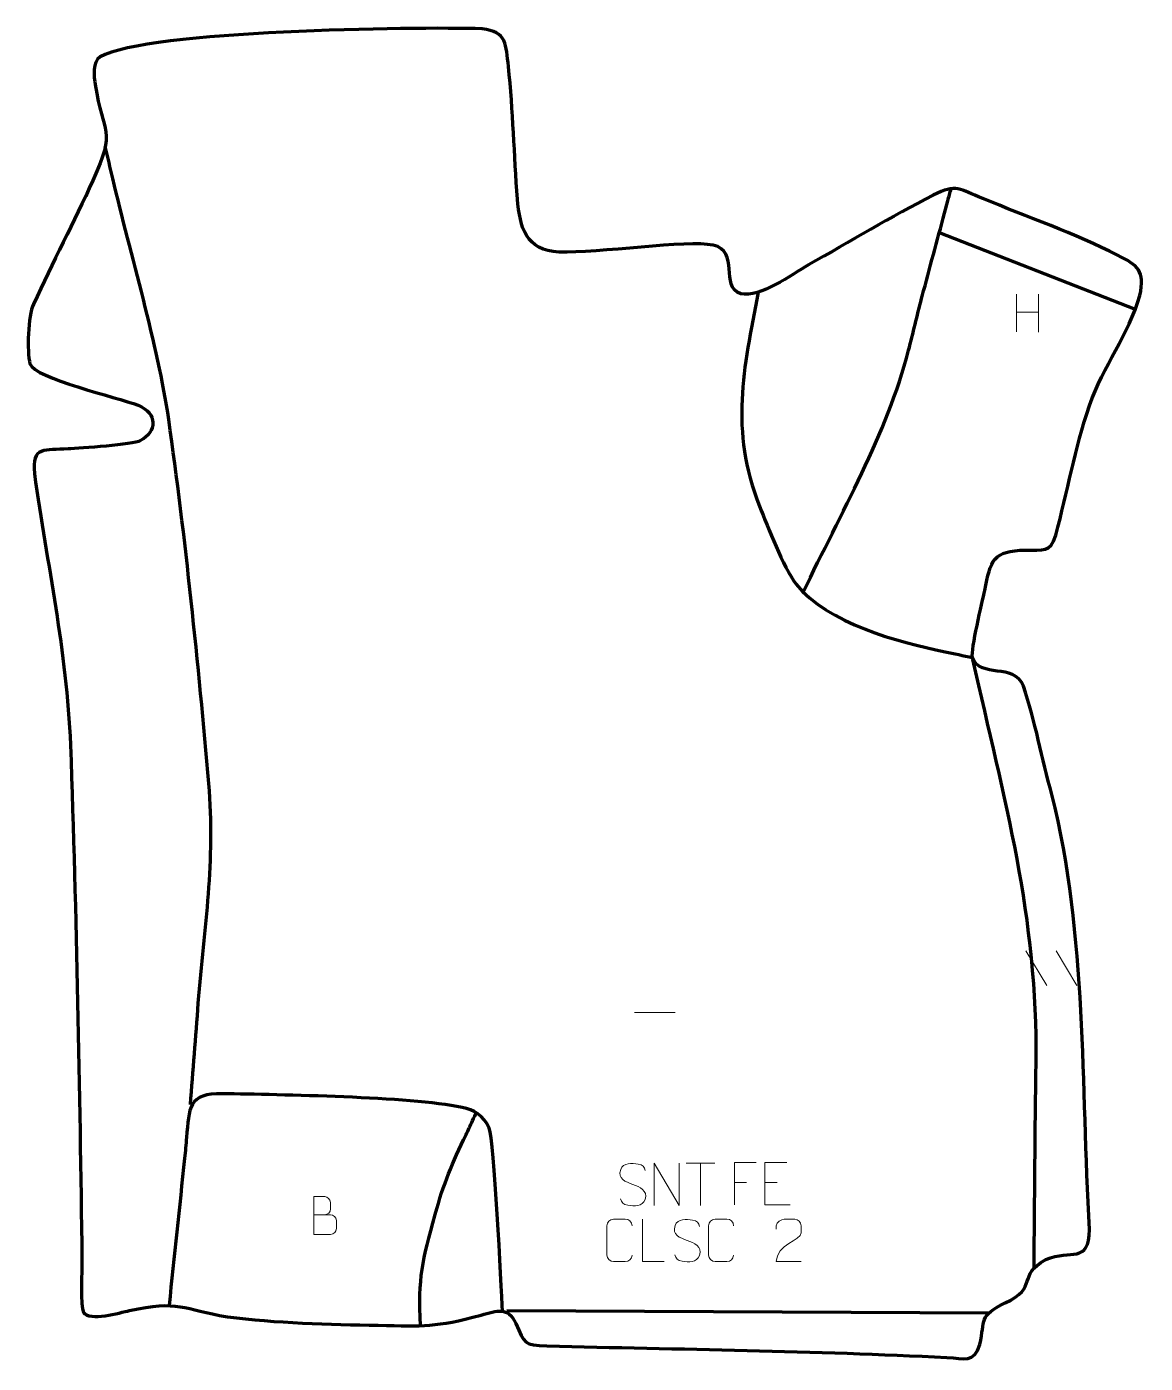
# Model space of a CAD drawing. Header units: millimetres. Extents: x -650 to 11, y -33 to 757.
import ezdxf

# ---------------------------------------------------------------- set-up
doc = ezdxf.new("R2010")
doc.units = ezdxf.units.MM
doc.header["$MEASUREMENT"] = 0
doc.layers.add('layer 2', color=7, linetype='Continuous')
doc.layers.add('layer 3', color=7, linetype='Continuous')

msp = doc.modelspace()

# ---------------------------------------------------------------- linework, layer by layer
at = {"layer": 'layer 2', "color": 140, "lineweight": 158}
for points, knots in [([(-553.3258, 120.2113), (-551.7661, 140.1563), (-550.2063, 160.1014), (-548.6466, 180.0463), (-548.6466, 180.0463), (-544.8391, 225.3454), (-538.5338, 263.6572), (-542.4869, 309.7222), (-542.4869, 309.7222), (-548.4466, 379.1726), (-556.3075, 455.9959), (-566.1165, 524.75), (-566.1165, 524.75), (-572.5238, 568.8805), (-588.6469, 622.2142), (-599.1467, 666.9638), (-599.1467, 666.9638), (-600.6332, 673.2986), (-602.1195, 679.6334), (-603.6059, 685.9682)], [0, 0, 0, 0, 0.16666667, 0.16666667, 0.16666667, 0.16666667, 0.33333333, 0.33333333, 0.33333333, 0.33333333, 0.5, 0.5, 0.5, 0.5, 0.66666667, 0.66666667, 0.66666667, 0.66666667, 1, 1, 1, 1]), ([(-191.3746, 422.7618), (-169.2276, 469.0614), (-142.0658, 515.9025), (-129.1237, 565.5583), (-129.1237, 565.5583), (-126.476, 575.7168), (-124.1532, 585.9577), (-121.4729, 596.1076), (-121.4729, 596.1076), (-121.4729, 596.1076), (-121.0935, 597.5445), (-121.0935, 597.5445), (-121.0935, 597.5445), (-116.7067, 613.8911), (-112.3204, 630.2379), (-107.9348, 646.5847), (-107.9348, 646.5847), (-107.9348, 646.5847), (-105.9994, 653.7993), (-105.9994, 653.7993), (-105.9994, 653.7993), (-105.3542, 656.2042), (-104.709, 658.609), (-104.0639, 661.0139)], [0, 0, 0, 0, 0.14285714, 0.14285714, 0.14285714, 0.14285714, 0.28571429, 0.28571429, 0.28571429, 0.28571429, 0.42857143, 0.42857143, 0.42857143, 0.42857143, 0.57142857, 0.57142857, 0.57142857, 0.57142857, 0.71428571, 0.71428571, 0.71428571, 0.71428571, 1, 1, 1, 1]), ([(-218.0595, 599.8856), (-226.6396, 554.1112), (-235.025, 518.7321), (-217.1805, 473.4945), (-217.1805, 473.4945), (-212.0742, 460.5494), (-203.4659, 438.243), (-195.5785, 427.3991), (-195.5785, 427.3991), (-177.0619, 404.3103), (-135.6502, 393.3323), (-107.6522, 387.5519), (-107.6522, 387.5519), (-102.231, 386.4283), (-96.8159, 385.2723), (-91.3991, 384.1271)], [0, 0, 0, 0, 0.2, 0.2, 0.2, 0.2, 0.4, 0.4, 0.4, 0.4, 0.6, 0.6, 0.6, 0.6, 1, 1, 1, 1]), ([(-91.3607, 382.919), (-72.8283, 300.8303), (-52.8744, 230.5782), (-54.0534, 145.002), (-54.0534, 145.002), (-54.6124, 104.4269), (-54.903, 63.8706), (-55.2182, 23.2941)], [0, 0, 0, 0, 0.33333333, 0.33333333, 0.33333333, 0.33333333, 1, 1, 1, 1]), ([(-368.9103, -1.919), (-369.8552, 13.3208), (-373.8827, 99.4484), (-376.8407, 106.2395), (-376.8407, 106.2395), (-380.1385, 113.8108), (-386.0396, 117.0216), (-392.7944, 118.4063), (-392.7944, 118.4063), (-424.5516, 124.916), (-500.1918, 125.8038), (-534.3384, 126.5481), (-534.3384, 126.5481), (-554.5844, 126.9894), (-554.162, 118.1848), (-555.6441, 100.6099), (-555.6441, 100.6099), (-555.9902, 96.5069), (-556.3349, 92.4195), (-556.7502, 88.3222), (-556.7502, 88.3222), (-559.8589, 59.347), (-562.8749, 30.3618), (-565.947, 1.3826)], [0, 0, 0, 0, 0.14285714, 0.14285714, 0.14285714, 0.14285714, 0.28571429, 0.28571429, 0.28571429, 0.28571429, 0.42857143, 0.42857143, 0.42857143, 0.42857143, 0.57142857, 0.57142857, 0.57142857, 0.57142857, 0.71428571, 0.71428571, 0.71428571, 0.71428571, 1, 1, 1, 1]), ([(-417.3919, -10.4567), (-418.8353, 18.3031), (-416.4221, 27.4913), (-408.7837, 55.1542), (-408.7837, 55.1542), (-403.7073, 73.5388), (-398.7602, 85.3779), (-390.5264, 102.4487), (-390.5264, 102.4487), (-389.2347, 105.1268), (-387.9589, 107.804), (-386.7003, 110.4978), (-386.7003, 110.4978), (-385.8581, 112.3387), (-385.0158, 114.1797), (-384.1736, 116.0206)], [0, 0, 0, 0, 0.2, 0.2, 0.2, 0.2, 0.4, 0.4, 0.4, 0.4, 0.6, 0.6, 0.6, 0.6, 1, 1, 1, 1])]:
    msp.add_open_spline(points, degree=3, knots=knots, dxfattribs=at)
for points in [[(-111.0189, 635.0885), (-111.0189, 635.0885), (4.7565, 589.8326), (4.7565, 589.8326)], [(-81.8547, -3.0938), (-81.8547, -3.0938), (-366.5159, -1.7213), (-366.5159, -1.7213)]]:
    msp.add_open_spline(points, degree=3, dxfattribs=at)
at = {"layer": 'layer 2', "color": 250, "lineweight": 9}
for points in [[(-65.4791, 598.6498), (-65.4791, 598.6498), (-65.4791, 576.4571), (-65.4791, 576.4571)], [(-52.3634, 598.6498), (-52.3634, 598.6498), (-52.3634, 576.2995), (-52.3634, 576.2995)], [(-65.4616, 588.0074), (-65.4616, 588.0074), (-52.3634, 588.0074), (-52.3634, 588.0074)], [(-59.8149, 210.9258), (-59.8149, 210.9258), (-47.4506, 190.3815), (-47.4506, 190.3815)], [(-42.085, 210.9258), (-42.085, 210.9258), (-29.7207, 190.3815), (-29.7207, 190.3815)], [(-291.044, 174.4598), (-291.044, 174.4598), (-267.066, 174.4598), (-267.066, 174.4598)], [(-260.5289, 85.4599), (-260.5289, 85.4599), (-243.5417, 85.4599), (-243.5417, 85.4599)], [(-252.0351, 60.5299), (-252.0351, 60.5299), (-252.0351, 85.4834), (-252.0351, 85.4834)], [(-232.0353, 74.0066), (-232.0353, 74.0066), (-224.8672, 74.0066), (-224.8672, 74.0066)], [(-214.0128, 74.0066), (-214.0128, 74.0066), (-206.8447, 74.0066), (-206.8447, 74.0066)]]:
    msp.add_open_spline(points, degree=3, dxfattribs=at)
for points, knots in [([(-292.0352, 73.0067), (-296.2835, 74.4771), (-301.1916, 76.2729), (-299.1865, 81.7932), (-299.1865, 81.7932), (-297.683, 85.9331), (-292.4694, 85.5446), (-288.8658, 84.9435), (-288.8658, 84.9435), (-286.0052, 84.4663), (-285.1405, 83.2531), (-284.8299, 81.169)], [0, 0, 0, 0, 0.25, 0.25, 0.25, 0.25, 0.5, 0.5, 0.5, 0.5, 1, 1, 1, 1]), ([(-279.3626, 60.5299), (-279.3626, 60.5299), (-279.3626, 85.4834), (-279.3626, 85.4834), (-279.3626, 85.4834), (-279.3626, 85.4834), (-264.7078, 60.5299), (-264.7078, 60.5299), (-264.7078, 60.5299), (-264.7078, 60.5299), (-264.7078, 85.4834), (-264.7078, 85.4834)], [0, 0, 0, 0, 0.25, 0.25, 0.25, 0.25, 0.5, 0.5, 0.5, 0.5, 1, 1, 1, 1]), ([(-219.1613, 85.8863), (-219.1613, 85.8863), (-232.0353, 85.8863), (-232.0353, 85.8863), (-232.0353, 85.8863), (-232.0353, 85.8863), (-232.0353, 60.9327), (-232.0353, 60.9327)], [0, 0, 0, 0, 0.33333333, 0.33333333, 0.33333333, 0.33333333, 1, 1, 1, 1]), ([(-201.1389, 85.8863), (-201.1389, 85.8863), (-214.0128, 85.8863), (-214.0128, 85.8863), (-214.0128, 85.8863), (-214.0128, 85.8863), (-214.0128, 60.9327), (-214.0128, 60.9327), (-214.0128, 60.9327), (-214.0128, 60.9327), (-199.147, 60.9327), (-199.147, 60.9327)], [0, 0, 0, 0, 0.25, 0.25, 0.25, 0.25, 0.5, 0.5, 0.5, 0.5, 1, 1, 1, 1]), ([(-292.0352, 73.0066), (-288.0166, 71.3599), (-282.9871, 69.4716), (-284.8211, 64.1113), (-284.8211, 64.1113), (-286.2809, 59.8449), (-291.1917, 60.1016), (-294.9178, 60.6563), (-294.9178, 60.6563), (-297.6678, 61.0661), (-298.8887, 62.2796), (-299.2667, 64.3918)], [0, 0, 0, 0, 0.25, 0.25, 0.25, 0.25, 0.5, 0.5, 0.5, 0.5, 1, 1, 1, 1]), ([(-480.3964, 55.0406), (-477.1374, 55.041), (-473.878, 55.041), (-470.6183, 55.0406), (-470.6183, 55.0406), (-468.849, 55.0251), (-467.1261, 53.4701), (-467.1261, 51.6343), (-467.1261, 51.6343), (-467.1264, 50.6235), (-467.1264, 47.8922), (-467.1261, 46.8811), (-467.1261, 46.8811), (-467.1102, 45.217), (-468.4915, 43.4132), (-470.5709, 43.4284), (-470.5709, 43.4284), (-473.8309, 43.4287), (-477.0906, 43.4287), (-480.3499, 43.4284), (-480.3499, 43.4284), (-480.3499, 50.8788), (-480.3499, 58.3289), (-480.3499, 65.7787), (-480.3499, 65.7787), (-478.2238, 65.7787), (-476.0974, 65.7787), (-473.9709, 65.7787), (-473.9709, 65.7787), (-472.4654, 65.7945), (-470.5874, 64.0833), (-470.5715, 62.3256), (-470.5715, 62.3256), (-470.5719, 60.475), (-470.5719, 60.3443), (-470.5715, 58.4934), (-470.5715, 58.4934), (-470.5561, 56.6428), (-472.217, 55.0251), (-474.0174, 55.0406)], [0, 0, 0, 0, 0.09090909, 0.09090909, 0.09090909, 0.09090909, 0.18181818, 0.18181818, 0.18181818, 0.18181818, 0.27272727, 0.27272727, 0.27272727, 0.27272727, 0.36363636, 0.36363636, 0.36363636, 0.36363636, 0.45454545, 0.45454545, 0.45454545, 0.45454545, 0.54545455, 0.54545455, 0.54545455, 0.54545455, 0.63636364, 0.63636364, 0.63636364, 0.63636364, 0.72727273, 0.72727273, 0.72727273, 0.72727273, 0.81818182, 0.81818182, 0.81818182, 0.81818182, 1, 1, 1, 1]), ([(-292.489, 31.2762), (-292.6288, 28.9528), (-294.306, 27.4732), (-296.4537, 27.4624), (-296.4537, 27.4624), (-298.7856, 27.4628), (-301.1175, 27.4628), (-303.449, 27.4624), (-303.449, 27.4624), (-305.374, 27.357), (-307.3461, 29.2415), (-307.3349, 31.2588), (-307.3349, 31.2588), (-307.3345, 37.0289), (-307.3345, 42.7986), (-307.3349, 48.5679), (-307.3349, 48.5679), (-307.3307, 50.706), (-305.584, 52.4252), (-303.4316, 52.4117), (-303.4316, 52.4117), (-301.1059, 52.4117), (-298.7798, 52.4117), (-296.4537, 52.4117), (-296.4537, 52.4117), (-294.5071, 52.4472), (-292.5157, 50.9557), (-292.489, 48.5181)], [0, 0, 0, 0, 0.125, 0.125, 0.125, 0.125, 0.25, 0.25, 0.25, 0.25, 0.375, 0.375, 0.375, 0.375, 0.5, 0.5, 0.5, 0.5, 0.625, 0.625, 0.625, 0.625, 0.75, 0.75, 0.75, 0.75, 1, 1, 1, 1]), ([(-273.4375, 27.4584), (-273.4375, 27.4584), (-286.3866, 27.4584), (-286.3866, 27.4584), (-286.3866, 27.4584), (-286.3866, 27.4584), (-286.3866, 52.412), (-286.3866, 52.412)], [0, 0, 0, 0, 0.33333333, 0.33333333, 0.33333333, 0.33333333, 1, 1, 1, 1]), ([(-259.912, 39.9353), (-264.1603, 41.4057), (-269.0684, 43.2015), (-267.0633, 48.7218), (-267.0633, 48.7218), (-265.5598, 52.8617), (-260.3462, 52.4732), (-256.7426, 51.8721), (-256.7426, 51.8721), (-253.882, 51.3949), (-253.0173, 50.1817), (-252.7067, 48.0976)], [0, 0, 0, 0, 0.25, 0.25, 0.25, 0.25, 0.5, 0.5, 0.5, 0.5, 1, 1, 1, 1]), ([(-232.489, 31.2762), (-232.6288, 28.9528), (-234.306, 27.4732), (-236.4537, 27.4624), (-236.4537, 27.4624), (-238.7856, 27.4628), (-241.1175, 27.4628), (-243.449, 27.4624), (-243.449, 27.4624), (-245.374, 27.357), (-247.3461, 29.2415), (-247.3349, 31.2588), (-247.3349, 31.2588), (-247.3345, 37.0289), (-247.3345, 42.7986), (-247.3349, 48.5679), (-247.3349, 48.5679), (-247.3307, 50.706), (-245.584, 52.4252), (-243.4316, 52.4117), (-243.4316, 52.4117), (-241.1059, 52.4117), (-238.7798, 52.4117), (-236.4537, 52.4117), (-236.4537, 52.4117), (-234.5071, 52.4472), (-232.5157, 50.9557), (-232.489, 48.5181)], [0, 0, 0, 0, 0.125, 0.125, 0.125, 0.125, 0.25, 0.25, 0.25, 0.25, 0.375, 0.375, 0.375, 0.375, 0.5, 0.5, 0.5, 0.5, 0.625, 0.625, 0.625, 0.625, 0.75, 0.75, 0.75, 0.75, 1, 1, 1, 1]), ([(-192.5406, 27.4481), (-197.455, 27.4484), (-202.3694, 27.4484), (-207.2835, 27.4481), (-207.2835, 27.4481), (-207.2835, 37.3804), (-192.6325, 40.0216), (-192.5406, 44.3319), (-192.5406, 44.3319), (-192.5409, 45.756), (-192.5409, 47.1797), (-192.5406, 48.603), (-192.5406, 48.603), (-192.5575, 50.6801), (-194.6803, 52.4049), (-196.3513, 52.4222), (-196.3513, 52.4222), (-198.4245, 52.4218), (-200.4974, 52.4218), (-202.5698, 52.4222), (-202.5698, 52.4222), (-204.3919, 52.4387), (-207.2166, 50.6466), (-207.2835, 48.553), (-207.2835, 48.553), (-207.2835, 48.553), (-207.2835, 46.4982), (-207.2835, 46.4982)], [0, 0, 0, 0, 0.125, 0.125, 0.125, 0.125, 0.25, 0.25, 0.25, 0.25, 0.375, 0.375, 0.375, 0.375, 0.5, 0.5, 0.5, 0.5, 0.625, 0.625, 0.625, 0.625, 0.75, 0.75, 0.75, 0.75, 1, 1, 1, 1]), ([(-259.912, 39.9352), (-255.8934, 38.2885), (-250.8639, 36.4002), (-252.6979, 31.0399), (-252.6979, 31.0399), (-254.1577, 26.7735), (-259.0685, 27.0302), (-262.7946, 27.5849), (-262.7946, 27.5849), (-265.5446, 27.9947), (-266.7655, 29.2082), (-267.1435, 31.3204)], [0, 0, 0, 0, 0.25, 0.25, 0.25, 0.25, 0.5, 0.5, 0.5, 0.5, 1, 1, 1, 1])]:
    msp.add_open_spline(points, degree=3, knots=knots, dxfattribs=at)
at = {"layer": 'layer 3', "color": 242, "lineweight": 158}
msp.add_open_spline([(-381.0602, 755.4044), (-366.245, 753.8138), (-366.915, 745.8136), (-365.4929, 733.1406), (-365.4929, 733.1406), (-362.7413, 706.9289), (-362.1363, 681.0748), (-360.1886, 654.9044), (-360.1886, 654.9044), (-358.6678, 637.9195), (-355.1949, 624.3249), (-335.5157, 623.5812), (-335.5157, 623.5812), (-312.6263, 622.716), (-259.6358, 630.94), (-244.589, 627.6195), (-244.589, 627.6195), (-228.5152, 624.0725), (-240.8243, 603.4276), (-228.334, 598.8948), (-228.334, 598.8948), (-216.5547, 596.4856), (-198.5146, 610.2178), (-188.2664, 616.0016), (-188.2664, 616.0016), (-164.0335, 629.7064), (-139.248, 644.4593), (-114.5761, 657.18), (-114.5761, 657.18), (-100.9787, 664.1907), (-99.0433, 660.7847), (-85.3874, 655.1436), (-85.3874, 655.1436), (-59.3349, 644.5134), (-30.6887, 634.3589), (-5.7581, 621.7152), (-5.7581, 621.7152), (6.3679, 615.5481), (10.6284, 612.7469), (7.437, 597.9163), (7.437, 597.9163), (0.7925, 574.5213), (-14.3024, 556.3242), (-22.3839, 532.8831), (-22.3839, 532.8831), (-31.0026, 507.0788), (-35.3754, 482.2426), (-42.1695, 456.2896), (-42.1695, 456.2896), (-45.7433, 445.6716), (-49.543, 447.8328), (-60.0587, 447.6173), (-60.0587, 447.6173), (-79.2862, 447.2233), (-80.6366, 441.6507), (-84.2051, 423.6923), (-84.2051, 423.6923), (-85.5868, 416.8978), (-92.4973, 388.6911), (-91.3991, 384.1271), (-91.3991, 384.1271), (-86.8886, 371.3032), (-66.9783, 381.3331), (-61.3223, 367.2375), (-61.3223, 367.2375), (-54.3525, 346.7376), (-50.4802, 324.2993), (-44.4595, 303.1664), (-44.4595, 303.1664), (-23.5915, 219.2487), (-27.3419, 132.2286), (-22.2958, 46.4379), (-22.2958, 46.4379), (-22.8084, 25.3869), (-33.042, 35.0932), (-48.1037, 28.5248), (-48.1037, 28.5248), (-65.4156, 19.1811), (-52.0438, 12.3373), (-72.1973, 2.9513), (-72.1973, 2.9513), (-87.8159, -4.6383), (-83.9685, -7.0781), (-86.9922, -21.5395), (-86.9922, -21.5395), (-90.5641, -32.6588), (-96.3045, -29.7932), (-106.537, -29.2661), (-106.537, -29.2661), (-184.7293, -25.2385), (-264.3784, -24.3691), (-342.7821, -22.4013), (-342.7821, -22.4013), (-356.493, -21.9422), (-355.9194, -20.9669), (-361.1539, -9.2508), (-361.1539, -9.2508), (-365.8239, 1.2019), (-372.0377, -1.6315), (-381.6787, -4.2167), (-381.6787, -4.2167), (-409.1006, -11.5279), (-414.4685, -10.7276), (-442.4479, -10.2525), (-442.4479, -10.2525), (-470.8432, -9.762), (-503.3996, -8.8539), (-531.4365, -5.2049), (-531.4365, -5.2049), (-557.8094, -0.7708), (-560.4402, 5.0288), (-589.3585, -1.5451), (-589.3585, -1.5451), (-594.7883, -2.7795), (-613.1916, -7.9762), (-616.5127, -2.5935), (-616.5127, -2.5935), (-618.4208, 0.499), (-617.4162, 23.1179), (-617.3915, 28.4582), (-617.3915, 28.4582), (-618.6807, 129.5789), (-620.5691, 231.2785), (-624.1758, 332.3333), (-624.1758, 332.3333), (-626.4467, 389.1158), (-637.9176, 438.0717), (-645.4435, 492.7876), (-645.4435, 492.7876), (-647.2437, 509.307), (-639.3549, 506.3753), (-625.5959, 507.2918), (-625.5959, 507.2918), (-618.2997, 507.8073), (-587.2444, 509.7478), (-582.7024, 512.2076), (-582.7024, 512.2076), (-573.2055, 517.3509), (-572.5771, 528.5046), (-584.2004, 533.0675), (-584.2004, 533.0675), (-596.9543, 538.0744), (-645.2068, 548.8517), (-648.0759, 557.597), (-648.0759, 557.597), (-649.9948, 564.9576), (-649.1959, 585.9075), (-646.0505, 592.8383), (-646.0505, 592.8383), (-634.7512, 617.3525), (-622.1012, 641.3517), (-610.9333, 665.8084), (-610.9333, 665.8084), (-596.9411, 697.0864), (-604.8554, 692.1377), (-609.6044, 722.5369), (-609.6044, 722.5369), (-610.2834, 726.8837), (-611.2261, 736.2166), (-606.6602, 738.7847), (-606.6602, 738.7847), (-578.5078, 754.619), (-420.9904, 756.6458), (-381.0602, 755.4044)], degree=3, knots=[0, 0, 0, 0, 0.02380952, 0.02380952, 0.02380952, 0.02380952, 0.04761905, 0.04761905, 0.04761905, 0.04761905, 0.07142857, 0.07142857, 0.07142857, 0.07142857, 0.0952381, 0.0952381, 0.0952381, 0.0952381, 0.11904762, 0.11904762, 0.11904762, 0.11904762, 0.14285714, 0.14285714, 0.14285714, 0.14285714, 0.16666667, 0.16666667, 0.16666667, 0.16666667, 0.19047619, 0.19047619, 0.19047619, 0.19047619, 0.21428571, 0.21428571, 0.21428571, 0.21428571, 0.23809524, 0.23809524, 0.23809524, 0.23809524, 0.26190476, 0.26190476, 0.26190476, 0.26190476, 0.28571429, 0.28571429, 0.28571429, 0.28571429, 0.30952381, 0.30952381, 0.30952381, 0.30952381, 0.33333333, 0.33333333, 0.33333333, 0.33333333, 0.35714286, 0.35714286, 0.35714286, 0.35714286, 0.38095238, 0.38095238, 0.38095238, 0.38095238, 0.4047619, 0.4047619, 0.4047619, 0.4047619, 0.42857143, 0.42857143, 0.42857143, 0.42857143, 0.45238095, 0.45238095, 0.45238095, 0.45238095, 0.47619048, 0.47619048, 0.47619048, 0.47619048, 0.5, 0.5, 0.5, 0.5, 0.52380952, 0.52380952, 0.52380952, 0.52380952, 0.54761905, 0.54761905, 0.54761905, 0.54761905, 0.57142857, 0.57142857, 0.57142857, 0.57142857, 0.5952381, 0.5952381, 0.5952381, 0.5952381, 0.61904762, 0.61904762, 0.61904762, 0.61904762, 0.64285714, 0.64285714, 0.64285714, 0.64285714, 0.66666667, 0.66666667, 0.66666667, 0.66666667, 0.69047619, 0.69047619, 0.69047619, 0.69047619, 0.71428571, 0.71428571, 0.71428571, 0.71428571, 0.73809524, 0.73809524, 0.73809524, 0.73809524, 0.76190476, 0.76190476, 0.76190476, 0.76190476, 0.78571429, 0.78571429, 0.78571429, 0.78571429, 0.80952381, 0.80952381, 0.80952381, 0.80952381, 0.83333333, 0.83333333, 0.83333333, 0.83333333, 0.85714286, 0.85714286, 0.85714286, 0.85714286, 0.88095238, 0.88095238, 0.88095238, 0.88095238, 0.9047619, 0.9047619, 0.9047619, 0.9047619, 0.92857143, 0.92857143, 0.92857143, 0.92857143, 0.95238095, 0.95238095, 0.95238095, 0.95238095, 1, 1, 1, 1], dxfattribs=at)

doc.saveas('drawing.dxf')
